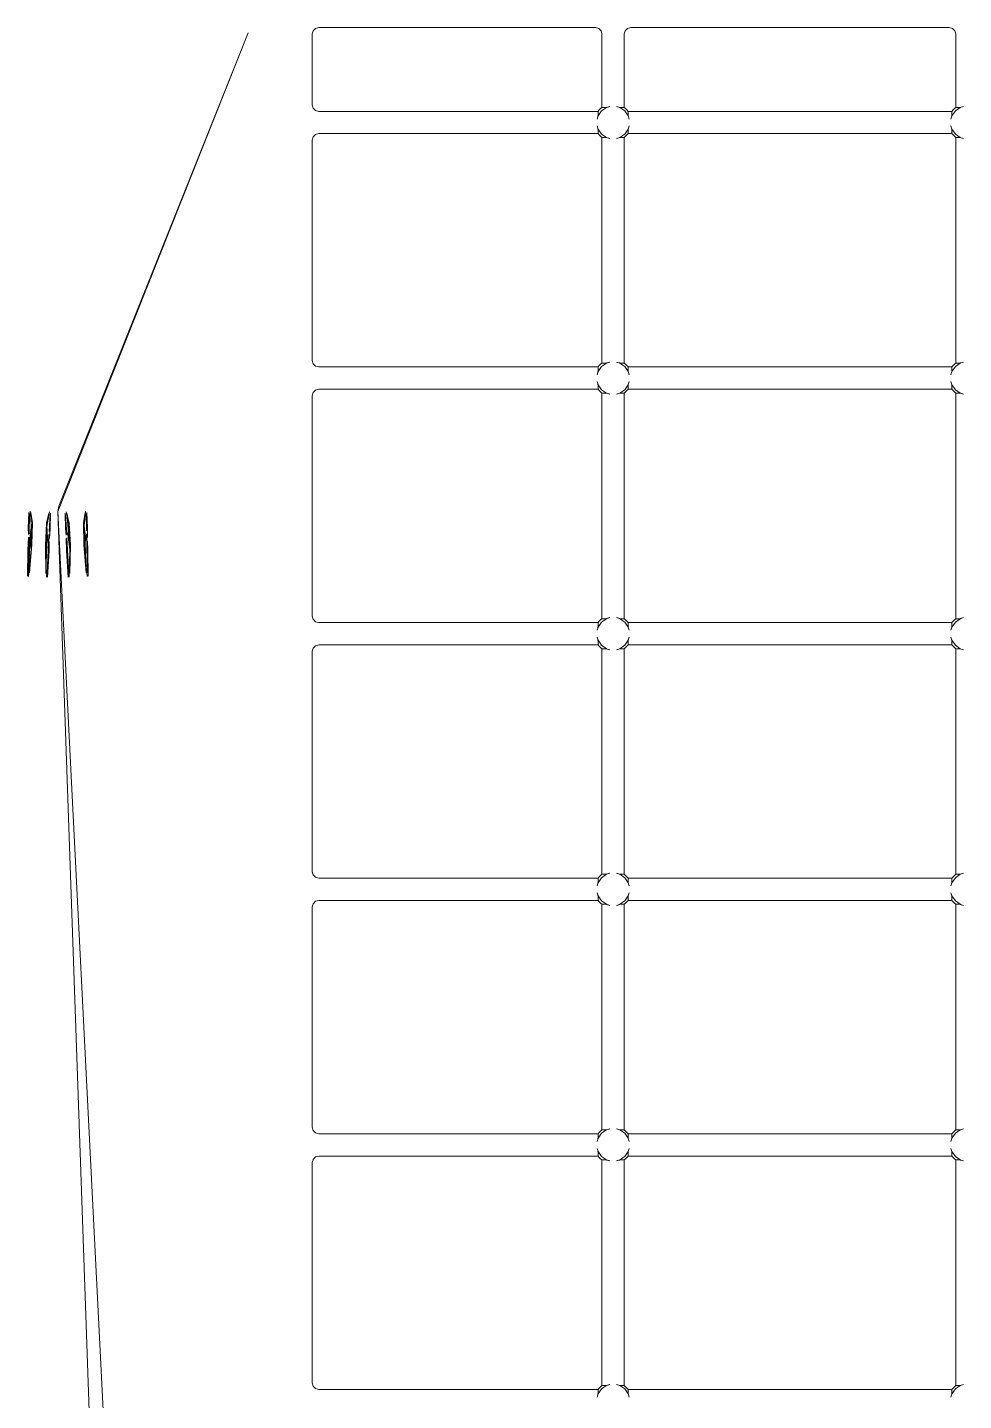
# Model space of a CAD drawing. Header units: millimetres. Extents: x 0 to 1729, y -270 to 583.
# Drawn here: x 644.4 to 787.2, y 174.5 to 384 of the extents above; entities that cross this region are included whole.
import ezdxf

# ---------------------------------------------------------------- set-up
doc = ezdxf.new("R2010")
doc.units = ezdxf.units.MM
doc.layers.add('OUTLINE', color=7, linetype='Continuous')

msp = doc.modelspace()

# ---------------------------------------------------------------- linework, layer by layer
at = {"layer": 'OUTLINE', "lineweight": 13}
for p, q in [((687.81, 383), (687.95, 383.5)), ((687.95, 383.5), (688.31, 383.86)), ((688.31, 383.86), (688.82, 384)), ((688.82, 384), (731.05, 384)), ((731.05, 384), (731.55, 383.86)), ((731.55, 383.86), (731.92, 383.5)), ((731.92, 383.5), (732.05, 383)), ((735.45, 383), (735.58, 383.5)), ((735.58, 383.5), (735.95, 383.86)), ((735.95, 383.86), (736.45, 384)), ((736.45, 384), (785.05, 384)), ((785.05, 384), (785.55, 383.86)), ((785.55, 383.86), (785.92, 383.5)), ((785.92, 383.5), (786.05, 383)), ((649, 310.15), (678.07, 383.18)), ((649.17, 310.94), (678.07, 383.18)), ((687.81, 372.19), (687.81, 383)), ((732.05, 371.79), (732.05, 383)), ((735.45, 371.79), (735.45, 383)), ((786.05, 371.79), (786.05, 383)), ((687.81, 372.19), (687.95, 371.7)), ((687.95, 371.7), (688.31, 371.33)), ((688.31, 371.33), (688.82, 371.2)), ((688.82, 371.2), (731.46, 371.2)), ((731.46, 371.2), (731.64, 371.41)), ((731.46, 370.51), (731.98, 371.27)), ((731.46, 370.52), (731.46, 371.2)), ((731.64, 371.41), (731.84, 371.61)), ((731.84, 371.61), (732.05, 371.79)), ((731.98, 371.27), (732.74, 371.79)), ((732.05, 371.79), (732.73, 371.79)), ((732.73, 371.79), (732.78, 371.81)), ((732.74, 371.79), (733.23, 371.95)), ((732.78, 371.81), (732.89, 371.85)), ((732.89, 371.85), (733.05, 371.9)), ((733.05, 371.9), (733.23, 371.95)), ((734.27, 371.95), (734.45, 371.9)), ((734.27, 371.95), (734.76, 371.79)), ((734.45, 371.9), (734.61, 371.85)), ((734.61, 371.85), (734.72, 371.81)), ((734.72, 371.81), (734.77, 371.79)), ((734.76, 371.79), (735.52, 371.27)), ((734.77, 371.79), (735.45, 371.79)), ((735.45, 371.79), (735.66, 371.61)), ((735.52, 371.27), (736.04, 370.51)), ((735.66, 371.61), (735.86, 371.41)), ((735.86, 371.41), (736.04, 371.2)), ((736.04, 371.2), (736.04, 370.52)), ((736.04, 371.2), (785.46, 371.2)), ((785.46, 371.2), (785.64, 371.41)), ((785.46, 370.51), (785.98, 371.27)), ((785.46, 370.52), (785.46, 371.2)), ((785.64, 371.41), (785.84, 371.61)), ((785.84, 371.61), (786.05, 371.79)), ((785.98, 371.27), (786.74, 371.79)), ((786.05, 371.79), (786.73, 371.79)), ((786.73, 371.79), (786.78, 371.81)), ((786.74, 371.79), (787.23, 371.95)), ((786.78, 371.81), (786.89, 371.85)), ((786.89, 371.85), (787.05, 371.9)), ((787.05, 371.9), (787.23, 371.95)), ((731.3, 370.02), (731.46, 370.51)), ((731.3, 370.02), (731.35, 370.2)), ((731.3, 368.98), (731.35, 368.8)), ((731.3, 368.98), (731.46, 368.49)), ((731.35, 370.2), (731.4, 370.36)), ((731.35, 368.8), (731.4, 368.64)), ((731.4, 370.36), (731.44, 370.47)), ((731.44, 370.47), (731.46, 370.52)), ((736.04, 370.52), (736.06, 370.47)), ((736.04, 370.51), (736.2, 370.02)), ((736.04, 368.49), (736.2, 368.98)), ((736.06, 370.47), (736.1, 370.36)), ((736.1, 370.36), (736.15, 370.2)), ((736.1, 368.64), (736.15, 368.8)), ((736.15, 370.2), (736.2, 370.02)), ((736.15, 368.8), (736.2, 368.98)), ((785.3, 370.02), (785.46, 370.51)), ((785.3, 370.02), (785.35, 370.2)), ((785.3, 368.98), (785.35, 368.8)), ((785.3, 368.98), (785.46, 368.49)), ((785.35, 370.2), (785.4, 370.36)), ((785.35, 368.8), (785.4, 368.64)), ((785.4, 370.36), (785.44, 370.47)), ((785.44, 370.47), (785.46, 370.52)), ((687.81, 366.81), (687.95, 367.3)), ((687.81, 333.19), (687.81, 366.81)), ((687.95, 367.3), (688.31, 367.67)), ((688.31, 367.67), (688.82, 367.8)), ((688.82, 367.8), (731.46, 367.8)), ((731.4, 368.64), (731.44, 368.53)), ((731.44, 368.53), (731.46, 368.48)), ((731.46, 368.49), (731.98, 367.73)), ((731.46, 368.48), (731.46, 367.8)), ((731.46, 367.8), (731.64, 367.59)), ((731.64, 367.59), (731.84, 367.39)), ((731.84, 367.39), (732.05, 367.21)), ((731.98, 367.73), (732.74, 367.21)), ((732.05, 332.79), (732.05, 367.21)), ((732.05, 367.21), (732.73, 367.21)), ((732.73, 367.21), (732.78, 367.19)), ((732.74, 367.21), (733.23, 367.05)), ((732.78, 367.19), (732.89, 367.15)), ((732.89, 367.15), (733.05, 367.1)), ((733.05, 367.1), (733.23, 367.05)), ((734.27, 367.05), (734.76, 367.21)), ((734.27, 367.05), (734.45, 367.1)), ((734.45, 367.1), (734.61, 367.15)), ((734.61, 367.15), (734.72, 367.19)), ((734.72, 367.19), (734.77, 367.21)), ((734.76, 367.21), (735.52, 367.73)), ((734.77, 367.21), (735.45, 367.21)), ((735.45, 367.21), (735.66, 367.39)), ((735.45, 332.79), (735.45, 367.21)), ((735.52, 367.73), (736.04, 368.49)), ((735.66, 367.39), (735.86, 367.59)), ((735.86, 367.59), (736.04, 367.8)), ((736.04, 368.48), (736.06, 368.53)), ((736.04, 367.8), (736.04, 368.48)), ((736.04, 367.8), (785.46, 367.8)), ((736.06, 368.53), (736.1, 368.64)), ((785.4, 368.64), (785.44, 368.53)), ((785.44, 368.53), (785.46, 368.48)), ((785.46, 368.49), (785.98, 367.73)), ((785.46, 368.48), (785.46, 367.8)), ((785.46, 367.8), (785.64, 367.59)), ((785.64, 367.59), (785.84, 367.39)), ((785.84, 367.39), (786.05, 367.21)), ((785.98, 367.73), (786.74, 367.21)), ((786.05, 332.79), (786.05, 367.21)), ((786.05, 367.21), (786.73, 367.21)), ((786.73, 367.21), (786.78, 367.19)), ((786.74, 367.21), (787.23, 367.05)), ((786.78, 367.19), (786.89, 367.15)), ((786.89, 367.15), (787.05, 367.1)), ((787.05, 367.1), (787.23, 367.05)), ((687.81, 333.19), (687.95, 332.7)), ((687.95, 332.7), (688.31, 332.33)), ((688.31, 332.33), (688.82, 332.2)), ((688.82, 332.2), (731.46, 332.2)), ((731.3, 331.02), (731.46, 331.51)), ((731.3, 331.02), (731.35, 331.2)), ((731.35, 331.2), (731.4, 331.36)), ((731.4, 331.36), (731.44, 331.47)), ((731.44, 331.47), (731.46, 331.52)), ((731.46, 332.2), (731.64, 332.41)), ((731.46, 331.51), (731.98, 332.27)), ((731.46, 331.52), (731.46, 332.2)), ((731.64, 332.41), (731.84, 332.61)), ((731.84, 332.61), (732.05, 332.79)), ((731.98, 332.27), (732.74, 332.79)), ((732.05, 332.79), (732.73, 332.79)), ((732.73, 332.79), (732.78, 332.81)), ((732.74, 332.79), (733.23, 332.95)), ((732.78, 332.81), (732.89, 332.85)), ((732.89, 332.85), (733.05, 332.9)), ((733.05, 332.9), (733.23, 332.95)), ((734.27, 332.95), (734.45, 332.9)), ((734.27, 332.95), (734.76, 332.79)), ((734.45, 332.9), (734.61, 332.85)), ((734.61, 332.85), (734.72, 332.81)), ((734.72, 332.81), (734.77, 332.79)), ((734.76, 332.79), (735.52, 332.27)), ((734.77, 332.79), (735.45, 332.79)), ((735.45, 332.79), (735.66, 332.61)), ((735.52, 332.27), (736.04, 331.51)), ((735.66, 332.61), (735.86, 332.41)), ((735.86, 332.41), (736.04, 332.2)), ((736.04, 332.2), (736.04, 331.52)), ((736.04, 332.2), (785.46, 332.2)), ((736.04, 331.52), (736.06, 331.47)), ((736.04, 331.51), (736.2, 331.02)), ((736.06, 331.47), (736.1, 331.36)), ((736.1, 331.36), (736.15, 331.2)), ((736.15, 331.2), (736.2, 331.02)), ((785.3, 331.02), (785.46, 331.51)), ((785.3, 331.02), (785.35, 331.2)), ((785.35, 331.2), (785.4, 331.36)), ((785.4, 331.36), (785.44, 331.47)), ((785.44, 331.47), (785.46, 331.52)), ((785.46, 332.2), (785.64, 332.41)), ((785.46, 331.51), (785.98, 332.27)), ((785.46, 331.52), (785.46, 332.2)), ((785.64, 332.41), (785.84, 332.61)), ((785.84, 332.61), (786.05, 332.79)), ((785.98, 332.27), (786.74, 332.79)), ((786.05, 332.79), (786.73, 332.79)), ((786.73, 332.79), (786.78, 332.81)), ((786.74, 332.79), (787.23, 332.95)), ((786.78, 332.81), (786.89, 332.85)), ((786.89, 332.85), (787.05, 332.9)), ((787.05, 332.9), (787.23, 332.95)), ((731.3, 329.98), (731.35, 329.8)), ((731.3, 329.98), (731.46, 329.49)), ((731.35, 329.8), (731.4, 329.64)), ((731.4, 329.64), (731.44, 329.53)), ((731.44, 329.53), (731.46, 329.48)), ((731.46, 329.49), (731.98, 328.73)), ((731.46, 329.48), (731.46, 328.8)), ((735.52, 328.73), (736.04, 329.49)), ((736.04, 329.49), (736.2, 329.98)), ((736.04, 329.48), (736.06, 329.53)), ((736.04, 328.8), (736.04, 329.48)), ((736.06, 329.53), (736.1, 329.64)), ((736.1, 329.64), (736.15, 329.8)), ((736.15, 329.8), (736.2, 329.98)), ((785.3, 329.98), (785.35, 329.8)), ((785.3, 329.98), (785.46, 329.49)), ((785.35, 329.8), (785.4, 329.64)), ((785.4, 329.64), (785.44, 329.53)), ((785.44, 329.53), (785.46, 329.48)), ((785.46, 329.49), (785.98, 328.73)), ((785.46, 329.48), (785.46, 328.8)), ((687.81, 327.81), (687.95, 328.3)), ((687.81, 294.19), (687.81, 327.81)), ((687.95, 328.3), (688.31, 328.67)), ((688.31, 328.67), (688.82, 328.8)), ((688.82, 328.8), (731.46, 328.8)), ((731.46, 328.8), (731.64, 328.59)), ((731.64, 328.59), (731.84, 328.39)), ((731.84, 328.39), (732.05, 328.21)), ((731.98, 328.73), (732.74, 328.21)), ((732.05, 293.79), (732.05, 328.21)), ((732.05, 328.21), (732.73, 328.21)), ((732.73, 328.21), (732.78, 328.19)), ((732.74, 328.21), (733.23, 328.05)), ((732.78, 328.19), (732.89, 328.15)), ((732.89, 328.15), (733.05, 328.1)), ((733.05, 328.1), (733.23, 328.05)), ((734.27, 328.05), (734.76, 328.21)), ((734.27, 328.05), (734.45, 328.1)), ((734.45, 328.1), (734.61, 328.15)), ((734.61, 328.15), (734.72, 328.19)), ((734.72, 328.19), (734.77, 328.21)), ((734.76, 328.21), (735.52, 328.73)), ((734.77, 328.21), (735.45, 328.21)), ((735.45, 328.21), (735.66, 328.39)), ((735.45, 293.79), (735.45, 328.21)), ((735.66, 328.39), (735.86, 328.59)), ((735.86, 328.59), (736.04, 328.8)), ((736.04, 328.8), (785.46, 328.8)), ((785.46, 328.8), (785.64, 328.59)), ((785.64, 328.59), (785.84, 328.39)), ((785.84, 328.39), (786.05, 328.21)), ((785.98, 328.73), (786.74, 328.21)), ((786.05, 293.79), (786.05, 328.21)), ((786.05, 328.21), (786.73, 328.21)), ((786.73, 328.21), (786.78, 328.19)), ((786.74, 328.21), (787.23, 328.05)), ((786.78, 328.19), (786.89, 328.15)), ((786.89, 328.15), (787.05, 328.1)), ((787.05, 328.1), (787.23, 328.05)), ((644.77, 310.18), (645, 307.97)), ((647.34, 307.88), (647.72, 310.07)), ((649, 310.15), (649.17, 310.94)), ((649, 310.15), (657.72, 59.91)), ((649, 310.15), (661.87, 55.57)), ((650.28, 310.07), (650.66, 307.88)), ((653, 307.97), (653.23, 310.18)), ((644.49, 307.63), (644.58, 310.01)), ((644.51, 306.63), (644.58, 310.01)), ((644.6, 308.03), (644.66, 309.82)), ((644.6, 308.03), (644.62, 306.74)), ((644.62, 306.74), (644.66, 309.82)), ((644.79, 306.79), (645, 307.97)), ((644.85, 310), (644.9, 306.92)), ((644.85, 310), (645.11, 308.42)), ((644.9, 306.92), (645.11, 308.42)), ((644.92, 304.42), (645, 307.97)), ((645.04, 305.1), (645.11, 308.42)), ((647.09, 305.03), (647.26, 308.35)), ((647.26, 308.35), (647.63, 309.9)), ((647.26, 308.35), (647.39, 307.31)), ((647.66, 307.1), (647.81, 309.71)), ((647.71, 306.04), (647.9, 309.89)), ((647.74, 307.92), (647.81, 309.71)), ((647.82, 307.51), (647.9, 309.89)), ((650.1, 309.89), (650.18, 307.51)), ((650.1, 309.89), (650.27, 306.51)), ((650.19, 309.71), (650.26, 307.92)), ((650.19, 309.71), (650.37, 306.63)), ((650.37, 309.9), (650.64, 306.83)), ((650.37, 309.9), (650.74, 308.35)), ((650.64, 306.83), (650.74, 308.35)), ((650.74, 308.35), (650.91, 305.03)), ((652.89, 308.42), (653.15, 310)), ((652.89, 308.42), (652.96, 305.1)), ((652.89, 308.42), (653.09, 307.4)), ((653, 307.97), (653.08, 304.42)), ((653, 307.97), (653.22, 306.3)), ((653.34, 309.82), (653.37, 307.2)), ((653.34, 309.82), (653.4, 308.03)), ((653.37, 307.2), (653.4, 308.03)), ((653.42, 310.01), (653.5, 306.16)), ((653.42, 310.01), (653.51, 307.63)), ((644.36, 300.26), (644.5, 306.16)), ((644.41, 304.26), (644.5, 306.16)), ((644.48, 300.76), (644.61, 306.24)), ((644.49, 307.63), (644.51, 306.63)), ((644.54, 300.24), (644.78, 306.3)), ((644.54, 304.87), (644.61, 306.24)), ((644.78, 306.3), (644.79, 306.79)), ((644.78, 306.3), (644.92, 304.42)), ((644.89, 306.4), (644.9, 306.92)), ((644.89, 306.4), (645.04, 305.1)), ((647.09, 305.03), (647.36, 306.83)), ((647.17, 304.34), (647.34, 307.88)), ((647.17, 300.68), (647.36, 306.83)), ((647.34, 307.88), (647.44, 306.21)), ((647.35, 300.66), (647.63, 306.63)), ((647.36, 306.83), (647.39, 307.31)), ((647.41, 305.7), (647.44, 306.21)), ((647.58, 304.76), (647.63, 306.63)), ((647.66, 307.1), (647.74, 307.92)), ((647.71, 306.04), (647.82, 307.51)), ((650.18, 307.51), (650.27, 306.51)), ((650.26, 307.92), (650.37, 306.63)), ((650.29, 306.04), (650.34, 304.14)), ((650.29, 306.04), (650.56, 300.15)), ((650.39, 306.13), (650.42, 304.76)), ((650.39, 306.13), (650.65, 300.66)), ((650.54, 306.69), (650.66, 307.88)), ((650.54, 306.69), (650.56, 306.21)), ((650.56, 306.21), (650.83, 304.34)), ((650.64, 306.83), (650.66, 306.32)), ((650.66, 307.88), (650.83, 304.34)), ((650.66, 306.32), (650.91, 305.03)), ((652.96, 305.1), (653.1, 306.92)), ((653.09, 307.4), (653.1, 306.92)), ((653.1, 306.92), (653.34, 300.77)), ((653.22, 306.3), (653.23, 305.8)), ((653.38, 306.74), (653.46, 304.87)), ((653.38, 306.74), (653.52, 300.76)), ((653.5, 306.16), (653.51, 307.63)), ((644.36, 300.26), (644.41, 304.26)), ((644.48, 300.76), (644.54, 304.87)), ((644.54, 300.24), (644.92, 304.42)), ((644.66, 300.77), (645.04, 305.1)), ((647.09, 305.03), (647.17, 300.68)), ((647.17, 304.34), (647.41, 305.7)), ((647.17, 304.34), (647.26, 300.14)), ((647.35, 300.66), (647.58, 304.76)), ((647.44, 300.15), (647.69, 305.55)), ((647.44, 300.15), (647.66, 304.14)), ((647.66, 304.14), (647.69, 305.55)), ((650.34, 304.14), (650.56, 300.15)), ((650.42, 304.76), (650.65, 300.66)), ((650.74, 300.14), (650.83, 304.34)), ((650.83, 300.68), (650.91, 305.03)), ((652.96, 305.1), (653.34, 300.77)), ((653.08, 304.42), (653.23, 305.8)), ((653.08, 304.42), (653.46, 300.24)), ((653.46, 304.87), (653.52, 300.76)), ((653.51, 305.67), (653.59, 304.26)), ((653.51, 305.67), (653.64, 300.26)), ((653.59, 304.26), (653.64, 300.26)), ((687.81, 294.19), (687.95, 293.7)), ((687.95, 293.7), (688.31, 293.33)), ((688.31, 293.33), (688.82, 293.2)), ((731.46, 293.2), (731.64, 293.41)), ((731.64, 293.41), (731.84, 293.61)), ((731.84, 293.61), (732.05, 293.79)), ((731.98, 293.27), (732.74, 293.79)), ((732.05, 293.79), (732.73, 293.79)), ((732.73, 293.79), (732.78, 293.81)), ((732.74, 293.79), (733.23, 293.95)), ((732.78, 293.81), (732.89, 293.85)), ((732.89, 293.85), (733.05, 293.9)), ((733.05, 293.9), (733.23, 293.95)), ((734.27, 293.95), (734.45, 293.9)), ((734.27, 293.95), (734.76, 293.79)), ((734.45, 293.9), (734.61, 293.85)), ((734.61, 293.85), (734.72, 293.81)), ((734.72, 293.81), (734.77, 293.79)), ((734.76, 293.79), (735.52, 293.27)), ((734.77, 293.79), (735.45, 293.79)), ((735.45, 293.79), (735.66, 293.61)), ((735.66, 293.61), (735.86, 293.41)), ((735.86, 293.41), (736.04, 293.2)), ((785.46, 293.2), (785.64, 293.41)), ((785.64, 293.41), (785.84, 293.61)), ((785.84, 293.61), (786.05, 293.79)), ((785.98, 293.27), (786.74, 293.79)), ((786.05, 293.79), (786.73, 293.79)), ((786.73, 293.79), (786.78, 293.81)), ((786.74, 293.79), (787.23, 293.95)), ((786.78, 293.81), (786.89, 293.85)), ((786.89, 293.85), (787.05, 293.9)), ((787.05, 293.9), (787.23, 293.95)), ((688.82, 293.2), (731.46, 293.2)), ((731.3, 292.02), (731.46, 292.51)), ((731.3, 292.02), (731.35, 292.2)), ((731.35, 292.2), (731.4, 292.36)), ((731.4, 292.36), (731.44, 292.47)), ((731.44, 292.47), (731.46, 292.52)), ((731.46, 292.51), (731.98, 293.27)), ((731.46, 292.52), (731.46, 293.2)), ((735.52, 293.27), (736.04, 292.51)), ((736.04, 293.2), (736.04, 292.52)), ((736.04, 293.2), (785.46, 293.2)), ((736.04, 292.52), (736.06, 292.47)), ((736.04, 292.51), (736.2, 292.02)), ((736.06, 292.47), (736.1, 292.36)), ((736.1, 292.36), (736.15, 292.2)), ((736.15, 292.2), (736.2, 292.02)), ((785.3, 292.02), (785.46, 292.51)), ((785.3, 292.02), (785.35, 292.2)), ((785.35, 292.2), (785.4, 292.36)), ((785.4, 292.36), (785.44, 292.47)), ((785.44, 292.47), (785.46, 292.52)), ((785.46, 292.51), (785.98, 293.27)), ((785.46, 292.52), (785.46, 293.2)), ((687.81, 288.81), (687.95, 289.3)), ((687.95, 289.3), (688.31, 289.67)), ((688.31, 289.67), (688.82, 289.8)), ((688.82, 289.8), (731.46, 289.8)), ((731.3, 290.98), (731.35, 290.8)), ((731.3, 290.98), (731.46, 290.49)), ((731.35, 290.8), (731.4, 290.64)), ((731.4, 290.64), (731.44, 290.53)), ((731.44, 290.53), (731.46, 290.48)), ((731.46, 290.49), (731.98, 289.73)), ((731.46, 290.48), (731.46, 289.8)), ((731.46, 289.8), (731.64, 289.59)), ((731.64, 289.59), (731.84, 289.39)), ((731.84, 289.39), (732.05, 289.21)), ((731.98, 289.73), (732.74, 289.21)), ((732.05, 254.79), (732.05, 289.21)), ((732.05, 289.21), (732.73, 289.21)), ((732.73, 289.21), (732.78, 289.19)), ((732.74, 289.21), (733.23, 289.05)), ((732.78, 289.19), (732.89, 289.15)), ((732.89, 289.15), (733.05, 289.1)), ((734.27, 289.05), (734.76, 289.21)), ((734.45, 289.1), (734.61, 289.15)), ((734.61, 289.15), (734.72, 289.19)), ((734.72, 289.19), (734.77, 289.21)), ((734.76, 289.21), (735.52, 289.73)), ((734.77, 289.21), (735.45, 289.21)), ((735.45, 289.21), (735.66, 289.39)), ((735.45, 254.79), (735.45, 289.21)), ((735.52, 289.73), (736.04, 290.49)), ((735.66, 289.39), (735.86, 289.59)), ((735.86, 289.59), (736.04, 289.8)), ((736.04, 290.49), (736.2, 290.98)), ((736.04, 290.48), (736.06, 290.53)), ((736.04, 289.8), (736.04, 290.48)), ((736.04, 289.8), (785.46, 289.8)), ((736.06, 290.53), (736.1, 290.64)), ((736.1, 290.64), (736.15, 290.8)), ((736.15, 290.8), (736.2, 290.98)), ((785.3, 290.98), (785.35, 290.8)), ((785.3, 290.98), (785.46, 290.49)), ((785.35, 290.8), (785.4, 290.64)), ((785.4, 290.64), (785.44, 290.53)), ((785.44, 290.53), (785.46, 290.48)), ((785.46, 290.49), (785.98, 289.73)), ((785.46, 290.48), (785.46, 289.8)), ((785.46, 289.8), (785.64, 289.59)), ((785.64, 289.59), (785.84, 289.39)), ((785.84, 289.39), (786.05, 289.21)), ((785.98, 289.73), (786.74, 289.21)), ((786.05, 254.79), (786.05, 289.21)), ((786.05, 289.21), (786.73, 289.21)), ((786.73, 289.21), (786.78, 289.19)), ((786.74, 289.21), (787.23, 289.05)), ((786.78, 289.19), (786.89, 289.15)), ((786.89, 289.15), (787.05, 289.1)), ((687.81, 255.19), (687.81, 288.81)), ((733.05, 289.1), (733.23, 289.05)), ((734.27, 289.05), (734.45, 289.1)), ((787.05, 289.1), (787.23, 289.05)), ((687.81, 255.19), (687.95, 254.7)), ((687.95, 254.7), (688.31, 254.33)), ((688.31, 254.33), (688.82, 254.2)), ((688.82, 254.2), (731.46, 254.2)), ((731.3, 253.02), (731.46, 253.51)), ((731.44, 253.47), (731.46, 253.52)), ((731.46, 254.2), (731.64, 254.41)), ((731.46, 253.51), (731.98, 254.27)), ((731.46, 253.52), (731.46, 254.2)), ((731.64, 254.41), (731.84, 254.61)), ((731.84, 254.61), (732.05, 254.79)), ((731.98, 254.27), (732.74, 254.79)), ((732.05, 254.79), (732.73, 254.79)), ((732.73, 254.79), (732.78, 254.81)), ((732.74, 254.79), (733.23, 254.95)), ((732.78, 254.81), (732.89, 254.85)), ((732.89, 254.85), (733.05, 254.9)), ((733.05, 254.9), (733.23, 254.95)), ((734.27, 254.95), (734.45, 254.9)), ((734.27, 254.95), (734.76, 254.79)), ((734.45, 254.9), (734.61, 254.85)), ((734.61, 254.85), (734.72, 254.81)), ((734.72, 254.81), (734.77, 254.79)), ((734.76, 254.79), (735.52, 254.27)), ((734.77, 254.79), (735.45, 254.79)), ((735.45, 254.79), (735.66, 254.61)), ((735.52, 254.27), (736.04, 253.51)), ((735.66, 254.61), (735.86, 254.41)), ((735.86, 254.41), (736.04, 254.2)), ((736.04, 254.2), (736.04, 253.52)), ((736.04, 254.2), (785.46, 254.2)), ((736.04, 253.52), (736.06, 253.47)), ((736.04, 253.51), (736.2, 253.02)), ((785.3, 253.02), (785.46, 253.51)), ((785.44, 253.47), (785.46, 253.52)), ((785.46, 254.2), (785.64, 254.41)), ((785.46, 253.51), (785.98, 254.27)), ((785.46, 253.52), (785.46, 254.2)), ((785.64, 254.41), (785.84, 254.61)), ((785.84, 254.61), (786.05, 254.79)), ((785.98, 254.27), (786.74, 254.79)), ((786.05, 254.79), (786.73, 254.79)), ((786.73, 254.79), (786.78, 254.81)), ((786.74, 254.79), (787.23, 254.95)), ((786.78, 254.81), (786.89, 254.85)), ((786.89, 254.85), (787.05, 254.9)), ((787.05, 254.9), (787.23, 254.95)), ((731.3, 253.02), (731.35, 253.2)), ((731.3, 251.98), (731.35, 251.8)), ((731.3, 251.98), (731.46, 251.49)), ((731.35, 253.2), (731.4, 253.36)), ((731.35, 251.8), (731.4, 251.64)), ((731.4, 253.36), (731.44, 253.47)), ((731.4, 251.64), (731.44, 251.53)), ((731.44, 251.53), (731.46, 251.48)), ((731.46, 251.49), (731.98, 250.73)), ((731.46, 251.48), (731.46, 250.8)), ((735.52, 250.73), (736.04, 251.49)), ((736.04, 251.49), (736.2, 251.98)), ((736.04, 251.48), (736.06, 251.53)), ((736.04, 250.8), (736.04, 251.48)), ((736.06, 253.47), (736.1, 253.36)), ((736.06, 251.53), (736.1, 251.64)), ((736.1, 253.36), (736.15, 253.2)), ((736.1, 251.64), (736.15, 251.8)), ((736.15, 253.2), (736.2, 253.02)), ((736.15, 251.8), (736.2, 251.98)), ((785.3, 253.02), (785.35, 253.2)), ((785.3, 251.98), (785.35, 251.8)), ((785.3, 251.98), (785.46, 251.49)), ((785.35, 253.2), (785.4, 253.36)), ((785.35, 251.8), (785.4, 251.64)), ((785.4, 253.36), (785.44, 253.47)), ((785.4, 251.64), (785.44, 251.53)), ((785.44, 251.53), (785.46, 251.48)), ((785.46, 251.49), (785.98, 250.73)), ((785.46, 251.48), (785.46, 250.8)), ((687.81, 249.81), (687.95, 250.3)), ((687.81, 216.19), (687.81, 249.81)), ((687.95, 250.3), (688.31, 250.67)), ((688.31, 250.67), (688.82, 250.8)), ((688.82, 250.8), (731.46, 250.8)), ((731.46, 250.8), (731.64, 250.59)), ((731.64, 250.59), (731.84, 250.39)), ((731.84, 250.39), (732.05, 250.21)), ((731.98, 250.73), (732.74, 250.21)), ((732.05, 215.79), (732.05, 250.21)), ((732.05, 250.21), (732.73, 250.21)), ((732.73, 250.21), (732.78, 250.19)), ((732.74, 250.21), (733.23, 250.05)), ((732.78, 250.19), (732.89, 250.15)), ((732.89, 250.15), (733.05, 250.1)), ((733.05, 250.1), (733.23, 250.05)), ((734.27, 250.05), (734.76, 250.21)), ((734.27, 250.05), (734.45, 250.1)), ((734.45, 250.1), (734.61, 250.15)), ((734.61, 250.15), (734.72, 250.19)), ((734.72, 250.19), (734.77, 250.21)), ((734.76, 250.21), (735.52, 250.73)), ((734.77, 250.21), (735.45, 250.21)), ((735.45, 250.21), (735.66, 250.39)), ((735.45, 215.79), (735.45, 250.21)), ((735.66, 250.39), (735.86, 250.59)), ((735.86, 250.59), (736.04, 250.8)), ((736.04, 250.8), (785.46, 250.8)), ((785.46, 250.8), (785.64, 250.59)), ((785.64, 250.59), (785.84, 250.39)), ((785.84, 250.39), (786.05, 250.21)), ((785.98, 250.73), (786.74, 250.21)), ((786.05, 215.79), (786.05, 250.21)), ((786.05, 250.21), (786.73, 250.21)), ((786.73, 250.21), (786.78, 250.19)), ((786.74, 250.21), (787.23, 250.05)), ((786.78, 250.19), (786.89, 250.15)), ((786.89, 250.15), (787.05, 250.1)), ((787.05, 250.1), (787.23, 250.05)), ((687.81, 216.19), (687.95, 215.7)), ((731.84, 215.61), (732.05, 215.79)), ((731.98, 215.27), (732.74, 215.79)), ((732.05, 215.79), (732.73, 215.79)), ((732.73, 215.79), (732.78, 215.81)), ((732.74, 215.79), (733.23, 215.95)), ((732.78, 215.81), (732.89, 215.85)), ((732.89, 215.85), (733.05, 215.9)), ((733.05, 215.9), (733.23, 215.95)), ((734.27, 215.95), (734.45, 215.9)), ((734.27, 215.95), (734.76, 215.79)), ((734.45, 215.9), (734.61, 215.85)), ((734.61, 215.85), (734.72, 215.81)), ((734.72, 215.81), (734.77, 215.79)), ((734.76, 215.79), (735.52, 215.27)), ((734.77, 215.79), (735.45, 215.79)), ((735.45, 215.79), (735.66, 215.61)), ((785.84, 215.61), (786.05, 215.79)), ((785.98, 215.27), (786.74, 215.79)), ((786.05, 215.79), (786.73, 215.79)), ((786.73, 215.79), (786.78, 215.81)), ((786.74, 215.79), (787.23, 215.95)), ((786.78, 215.81), (786.89, 215.85)), ((786.89, 215.85), (787.05, 215.9)), ((787.05, 215.9), (787.23, 215.95)), ((687.95, 215.7), (688.31, 215.33)), ((688.31, 215.33), (688.82, 215.2)), ((688.82, 215.2), (731.46, 215.2)), ((731.3, 214.02), (731.46, 214.51)), ((731.3, 214.02), (731.35, 214.2)), ((731.35, 214.2), (731.4, 214.36)), ((731.4, 214.36), (731.44, 214.47)), ((731.44, 214.47), (731.46, 214.52)), ((731.46, 215.2), (731.64, 215.41)), ((731.46, 214.51), (731.98, 215.27)), ((731.46, 214.52), (731.46, 215.2)), ((731.64, 215.41), (731.84, 215.61)), ((735.52, 215.27), (736.04, 214.51)), ((735.66, 215.61), (735.86, 215.41)), ((735.86, 215.41), (736.04, 215.2)), ((736.04, 215.2), (736.04, 214.52)), ((736.04, 215.2), (785.46, 215.2)), ((736.04, 214.52), (736.06, 214.47)), ((736.04, 214.51), (736.2, 214.02)), ((736.06, 214.47), (736.1, 214.36)), ((736.1, 214.36), (736.15, 214.2)), ((736.15, 214.2), (736.2, 214.02)), ((785.3, 214.02), (785.46, 214.51)), ((785.3, 214.02), (785.35, 214.2)), ((785.35, 214.2), (785.4, 214.36)), ((785.4, 214.36), (785.44, 214.47)), ((785.44, 214.47), (785.46, 214.52)), ((785.46, 215.2), (785.64, 215.41)), ((785.46, 214.51), (785.98, 215.27)), ((785.46, 214.52), (785.46, 215.2)), ((785.64, 215.41), (785.84, 215.61)), ((687.95, 211.3), (688.31, 211.67)), ((688.31, 211.67), (688.82, 211.8)), ((688.82, 211.8), (731.46, 211.8)), ((731.3, 212.98), (731.35, 212.8)), ((731.3, 212.98), (731.46, 212.49)), ((731.35, 212.8), (731.4, 212.64)), ((731.4, 212.64), (731.44, 212.53)), ((731.44, 212.53), (731.46, 212.48)), ((731.46, 212.49), (731.98, 211.73)), ((731.46, 212.48), (731.46, 211.8)), ((731.46, 211.8), (731.64, 211.59)), ((731.98, 211.73), (732.74, 211.21)), ((734.76, 211.21), (735.52, 211.73)), ((735.52, 211.73), (736.04, 212.49)), ((735.86, 211.59), (736.04, 211.8)), ((736.04, 212.49), (736.2, 212.98)), ((736.04, 212.48), (736.06, 212.53)), ((736.04, 211.8), (736.04, 212.48)), ((736.04, 211.8), (785.46, 211.8)), ((736.06, 212.53), (736.1, 212.64)), ((736.1, 212.64), (736.15, 212.8)), ((736.15, 212.8), (736.2, 212.98)), ((785.3, 212.98), (785.35, 212.8)), ((785.3, 212.98), (785.46, 212.49)), ((785.35, 212.8), (785.4, 212.64)), ((785.4, 212.64), (785.44, 212.53)), ((785.44, 212.53), (785.46, 212.48)), ((785.46, 212.49), (785.98, 211.73)), ((785.46, 212.48), (785.46, 211.8)), ((785.46, 211.8), (785.64, 211.59)), ((785.98, 211.73), (786.74, 211.21)), ((687.81, 210.81), (687.95, 211.3)), ((687.81, 177.19), (687.81, 210.81)), ((731.64, 211.59), (731.84, 211.39)), ((731.84, 211.39), (732.05, 211.21)), ((732.05, 176.79), (732.05, 211.21)), ((732.05, 211.21), (732.73, 211.21)), ((732.73, 211.21), (732.78, 211.19)), ((732.74, 211.21), (733.23, 211.05)), ((732.78, 211.19), (732.89, 211.15)), ((732.89, 211.15), (733.05, 211.1)), ((733.05, 211.1), (733.23, 211.05)), ((734.27, 211.05), (734.76, 211.21)), ((734.27, 211.05), (734.45, 211.1)), ((734.45, 211.1), (734.61, 211.15)), ((734.61, 211.15), (734.72, 211.19)), ((734.72, 211.19), (734.77, 211.21)), ((734.77, 211.21), (735.45, 211.21)), ((735.45, 211.21), (735.66, 211.39)), ((735.45, 176.79), (735.45, 211.21)), ((735.66, 211.39), (735.86, 211.59)), ((785.64, 211.59), (785.84, 211.39)), ((785.84, 211.39), (786.05, 211.21)), ((786.05, 176.79), (786.05, 211.21)), ((786.05, 211.21), (786.73, 211.21)), ((786.73, 211.21), (786.78, 211.19)), ((786.74, 211.21), (787.23, 211.05)), ((786.78, 211.19), (786.89, 211.15)), ((786.89, 211.15), (787.05, 211.1)), ((787.05, 211.1), (787.23, 211.05)), ((687.81, 177.19), (687.95, 176.7)), ((687.95, 176.7), (688.31, 176.33)), ((688.31, 176.33), (688.82, 176.2)), ((688.82, 176.2), (731.46, 176.2)), ((731.46, 176.2), (731.64, 176.41)), ((731.46, 175.51), (731.98, 176.27)), ((731.46, 175.52), (731.46, 176.2)), ((731.64, 176.41), (731.84, 176.61)), ((731.84, 176.61), (732.05, 176.79)), ((731.98, 176.27), (732.74, 176.79)), ((732.05, 176.79), (732.73, 176.79)), ((732.73, 176.79), (732.78, 176.81)), ((732.74, 176.79), (733.23, 176.95)), ((732.78, 176.81), (732.89, 176.85)), ((732.89, 176.85), (733.05, 176.9)), ((733.05, 176.9), (733.23, 176.95)), ((734.27, 176.95), (734.45, 176.9)), ((734.27, 176.95), (734.76, 176.79)), ((734.45, 176.9), (734.61, 176.85)), ((734.61, 176.85), (734.72, 176.81)), ((734.72, 176.81), (734.77, 176.79)), ((734.76, 176.79), (735.52, 176.27)), ((734.77, 176.79), (735.45, 176.79)), ((735.45, 176.79), (735.66, 176.61)), ((735.52, 176.27), (736.04, 175.51)), ((735.66, 176.61), (735.86, 176.41)), ((735.86, 176.41), (736.04, 176.2)), ((736.04, 176.2), (736.04, 175.52)), ((736.04, 176.2), (785.46, 176.2)), ((785.46, 176.2), (785.64, 176.41)), ((785.46, 175.51), (785.98, 176.27)), ((785.46, 175.52), (785.46, 176.2)), ((785.64, 176.41), (785.84, 176.61)), ((785.84, 176.61), (786.05, 176.79)), ((785.98, 176.27), (786.74, 176.79)), ((786.05, 176.79), (786.73, 176.79)), ((786.73, 176.79), (786.78, 176.81)), ((786.74, 176.79), (787.23, 176.95)), ((786.78, 176.81), (786.89, 176.85)), ((786.89, 176.85), (787.05, 176.9)), ((787.05, 176.9), (787.23, 176.95)), ((731.3, 175.02), (731.46, 175.51)), ((731.3, 175.02), (731.35, 175.2)), ((731.35, 175.2), (731.4, 175.36)), ((731.4, 175.36), (731.44, 175.47)), ((731.44, 175.47), (731.46, 175.52)), ((736.04, 175.52), (736.06, 175.47)), ((736.04, 175.51), (736.2, 175.02)), ((736.06, 175.47), (736.1, 175.36)), ((736.1, 175.36), (736.15, 175.2)), ((736.15, 175.2), (736.2, 175.02)), ((785.3, 175.02), (785.46, 175.51)), ((785.3, 175.02), (785.35, 175.2)), ((785.35, 175.2), (785.4, 175.36)), ((785.4, 175.36), (785.44, 175.47)), ((785.44, 175.47), (785.46, 175.52))]:
    msp.add_line(p, q, dxfattribs=at)

doc.saveas('drawing.dxf')
